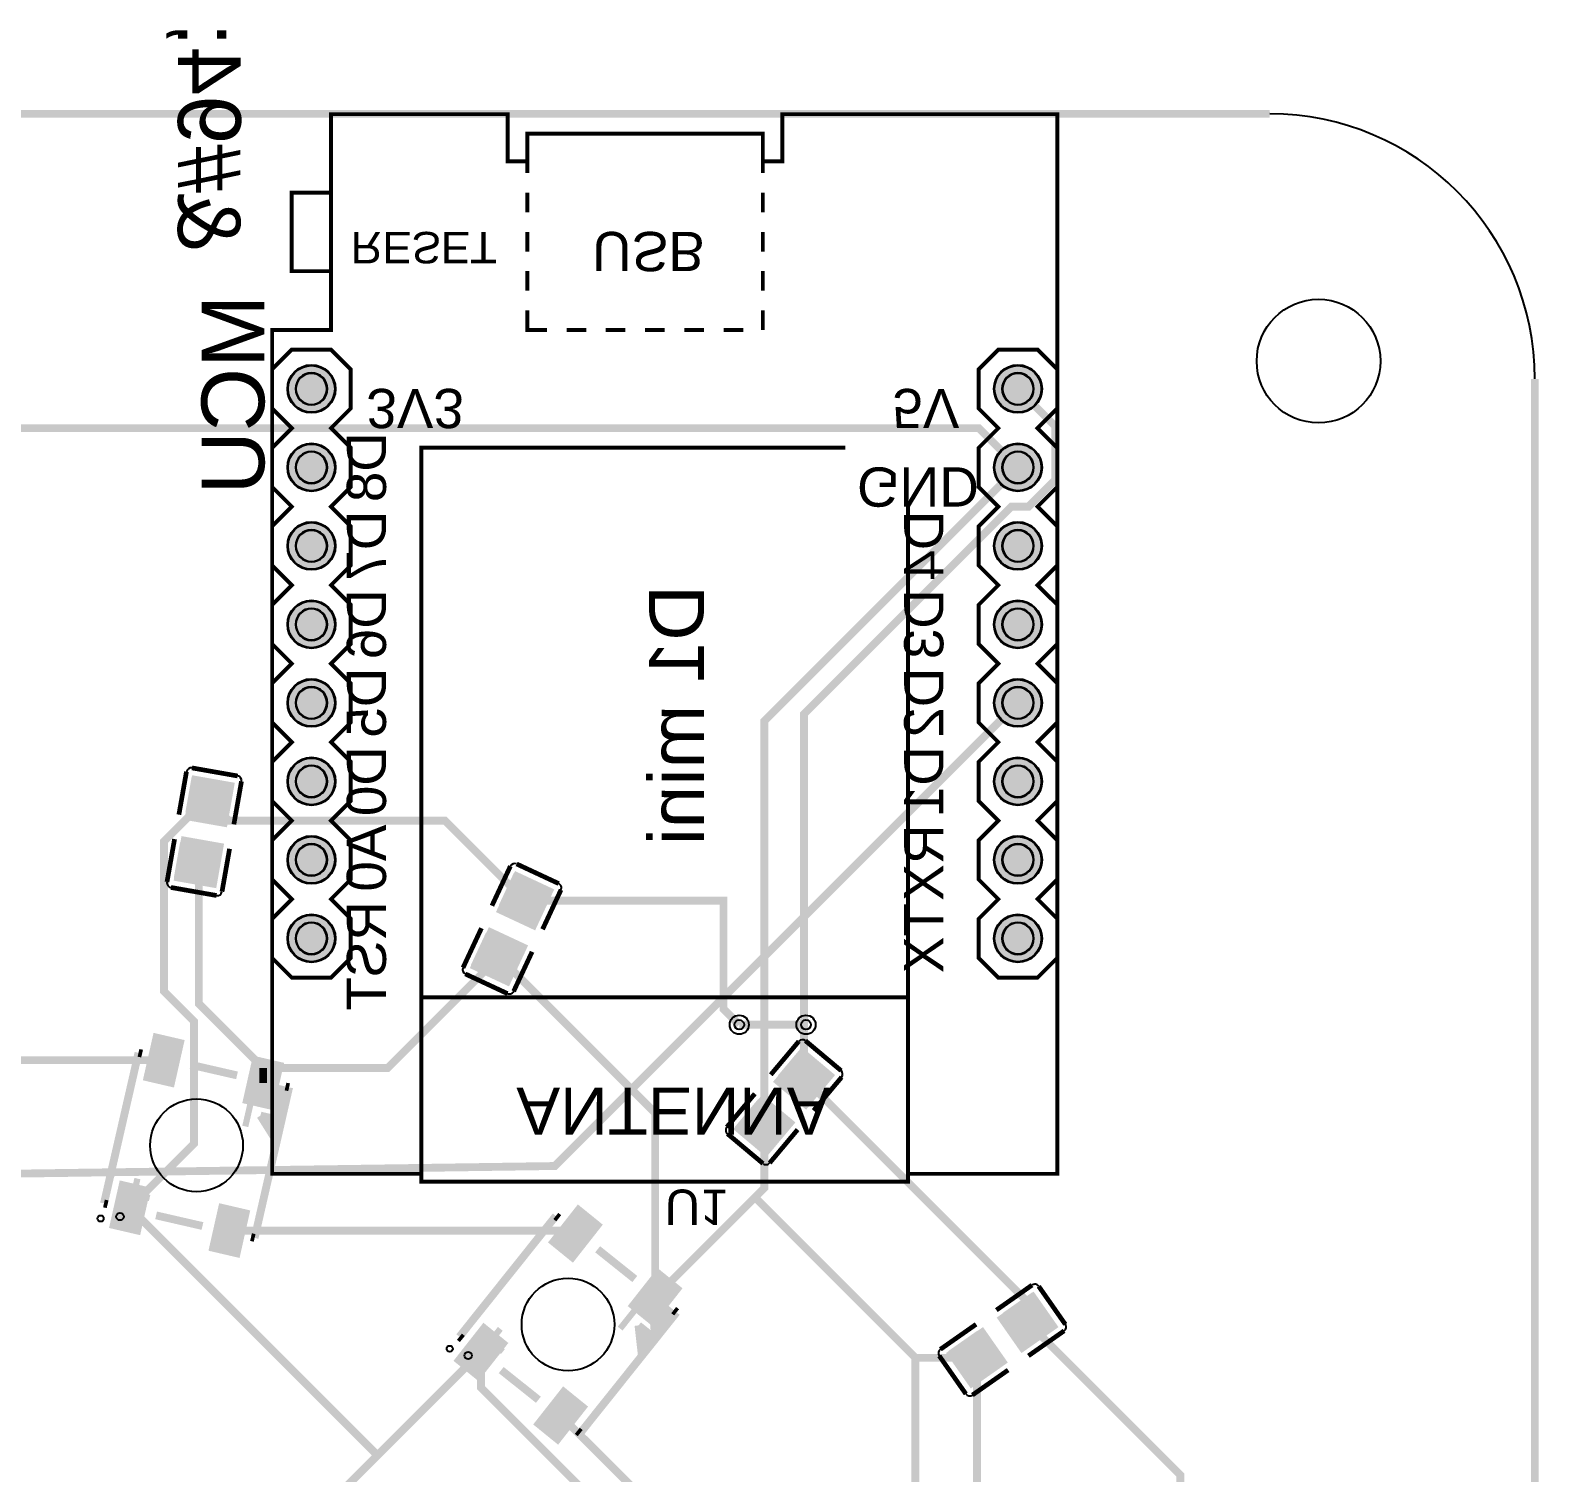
# Model space of a CAD drawing. Header units: millimetres. Extents: x -50 to 50, y -55 to 58.
# Drawn here: x 1.31 to 50.13, y 11.03 to 57.71 of the extents above; entities that cross this region are included whole.
import ezdxf

# ---------------------------------------------------------------- set-up
doc = ezdxf.new("R2010")
doc.units = ezdxf.units.MM
for name, color, linetype, true_color in [('BoardOutLine', 7, 'Continuous', 0xff00ff), ('BottomLayer', 7, 'Continuous', 0x0000ff), ('BottomSilkLayer', 7, 'Continuous', 0x66cc33), ('BottomSolderMaskLayer', 7, 'Continuous', 0xaa00ff), ('Document', 7, 'Continuous', 0xffffff), ('Hole', 7, 'Continuous', 0x222222), ('Multi-Layer', 7, 'Continuous', 0xc0c0c0), ('TopLayer', 7, 'Continuous', 0xff0000), ('TopPasteMaskLayer', 7, 'Continuous', 0x808080), ('TopSilkLayer', 7, 'Continuous', 0xffcc00), ('TopSolderMaskLayer', 7, 'Continuous', 0x800080)]:
    doc.layers.add(name, color=color, linetype=linetype, true_color=true_color)
doc.styles.get("Standard").update_dxf_attribs({"font": 'arial.ttf'})

msp = doc.modelspace()

# ---------------------------------------------------------------- hatches: boundary and pattern name
at = {"layer": 'BottomSolderMaskLayer'}
for points in [[(9.635, 46.101, 1), (11.193, 46.101, 1)], [(32.495, 46.101, 1), (34.053, 46.101, 1)], [(9.635, 43.561, 1), (11.193, 43.561, 1)], [(32.495, 43.561, 1), (34.053, 43.561, 1)], [(9.635, 41.021, 1), (11.193, 41.021, 1)], [(32.495, 41.021, 1), (34.053, 41.021, 1)], [(9.635, 38.481, 1), (11.193, 38.481, 1)], [(32.495, 38.481, 1), (34.053, 38.481, 1)], [(9.635, 35.941, 1), (11.193, 35.941, 1)], [(32.495, 35.941, 1), (34.053, 35.941, 1)], [(9.635, 33.401, 1), (11.193, 33.401, 1)], [(32.495, 33.401, 1), (34.053, 33.401, 1)], [(9.635, 30.861, 1), (11.193, 30.861, 1)], [(32.495, 30.861, 1), (34.053, 30.861, 1)], [(9.635, 28.321, 1), (11.193, 28.321, 1)], [(32.495, 28.321, 1), (34.053, 28.321, 1)]]:
    msp.add_hatch(color=256, dxfattribs=at).paths.add_polyline_path(points)
at = {"layer": 'Document'}
for points in [[(8.523, 23.769), (9.693, 23.502), (9.402, 22.234)], [(8.606, 23.237), (8.372, 22.214), (8.177, 22.259), (8.411, 23.282)], [(4.452, 19.547), (4.687, 20.57), (4.882, 20.526), (4.647, 19.502)], [(5.156, 19.821), (4.133, 20.056), (4.178, 20.251), (5.201, 20.016)], [(21.292, 16.968), (22.23, 16.22), (21.419, 15.204)], [(21.136, 16.453), (20.481, 15.632), (20.325, 15.757), (20.98, 16.578)], [(16.547, 14.871), (15.726, 15.526), (15.851, 15.682), (16.671, 15.027)], [(15.793, 14.928), (16.448, 15.749), (16.604, 15.624), (15.949, 14.804)]]:
    msp.add_hatch(color=256, dxfattribs=at).paths.add_polyline_path(points)
at = {"layer": 'Multi-Layer'}
for points in [[(9.66, 46.101, 1), (11.168, 46.101, 1)], [(32.52, 46.101, 1), (34.028, 46.101, 1)], [(9.66, 43.561, 1), (11.168, 43.561, 1)], [(32.52, 43.561, 1), (34.028, 43.561, 1)], [(9.66, 41.021, 1), (11.168, 41.021, 1)], [(32.52, 41.021, 1), (34.028, 41.021, 1)], [(9.66, 38.481, 1), (11.168, 38.481, 1)], [(32.52, 38.481, 1), (34.028, 38.481, 1)], [(9.66, 35.941, 1), (11.168, 35.941, 1)], [(32.52, 35.941, 1), (34.028, 35.941, 1)], [(9.66, 33.401, 1), (11.168, 33.401, 1)], [(32.52, 33.401, 1), (34.028, 33.401, 1)], [(9.66, 30.861, 1), (11.168, 30.861, 1)], [(32.52, 30.861, 1), (34.028, 30.861, 1)], [(9.66, 28.321, 1), (11.168, 28.321, 1)], [(32.52, 28.321, 1), (34.028, 28.321, 1)]]:
    msp.add_hatch(color=256, dxfattribs=at).paths.add_polyline_path(points)
at = {"layer": 'TopLayer'}
for points in [[(7.662, 31.946), (6.332, 32.18), (6.577, 33.569), (7.907, 33.334)], [(7.559, 31.365), (6.23, 31.599), (5.985, 30.21), (7.315, 29.976)], [(17.641, 28.614), (16.418, 29.185), (17.014, 30.463), (18.237, 29.892)], [(17.392, 28.08), (16.168, 28.65), (15.572, 27.372), (16.796, 26.802)], [(6.29, 24.998), (5.955, 23.538), (4.982, 23.76), (5.317, 25.221)], [(9.507, 24.262), (9.172, 22.801), (8.199, 23.024), (8.534, 24.484)], [(26.418, 22.814), (25.384, 23.682), (26.29, 24.762), (27.325, 23.894)], [(26.039, 22.362), (25.005, 23.23), (24.098, 22.15), (25.133, 21.282)], [(5.196, 20.223), (4.861, 18.76), (3.888, 18.983), (4.223, 20.446)], [(8.413, 19.486), (8.078, 18.023), (7.105, 18.246), (7.44, 19.709)], [(19.813, 19.044), (18.878, 17.873), (18.098, 18.496), (19.033, 19.667)], [(22.392, 16.985), (21.457, 15.814), (20.677, 16.437), (21.612, 17.608)], [(33.395, 14.939), (32.621, 16.045), (33.776, 16.854), (34.55, 15.748)], [(16.757, 15.215), (15.82, 14.042), (15.04, 14.665), (15.976, 15.838)], [(32.912, 14.601), (32.137, 15.707), (30.982, 14.898), (31.757, 13.792)], [(19.336, 13.157), (18.399, 11.983), (17.619, 12.606), (18.556, 13.779)]]:
    msp.add_hatch(color=256, dxfattribs=at).paths.add_polyline_path(points)
at = {"layer": 'TopPasteMaskLayer'}
for points in [[(7.639, 32.132), (7.225, 32.205), (7.303, 32.644), (6.859, 32.722), (6.783, 32.288), (6.378, 32.355), (6.338, 32.413), (6.538, 33.545), (6.595, 33.586), (7.856, 33.363), (7.897, 33.305), (7.697, 32.173)], [(7.266, 30.015), (6.005, 30.237), (5.964, 30.295), (6.164, 31.428), (6.222, 31.468), (6.627, 31.402), (6.549, 30.959), (6.992, 30.881), (7.068, 31.314), (7.483, 31.246), (7.523, 31.188), (7.324, 30.056)], [(17.667, 28.801), (17.287, 28.978), (17.475, 29.382), (17.067, 29.572), (16.881, 29.173), (16.507, 29.342), (16.483, 29.408), (16.969, 30.45), (17.036, 30.475), (18.196, 29.934), (18.22, 29.867), (17.734, 28.825)], [(16.759, 26.852), (15.599, 27.393), (15.574, 27.46), (16.06, 28.502), (16.127, 28.526), (16.501, 28.357), (16.31, 27.949), (16.718, 27.759), (16.904, 28.158), (17.287, 27.985), (17.311, 27.919), (16.825, 26.876)], [(6.29, 24.998), (5.955, 23.538), (4.982, 23.76), (5.317, 25.221)], [(9.507, 24.262), (9.172, 22.801), (8.199, 23.024), (8.534, 24.484)], [(26.492, 22.987), (26.17, 23.257), (26.456, 23.598), (26.111, 23.887), (25.829, 23.55), (25.511, 23.81), (25.505, 23.88), (26.244, 24.761), (26.315, 24.767), (27.295, 23.945), (27.301, 23.874), (26.562, 22.993)], [(25.11, 21.34), (24.129, 22.163), (24.123, 22.233), (24.862, 23.114), (24.933, 23.12), (25.25, 22.861), (24.961, 22.516), (25.305, 22.227), (25.588, 22.564), (25.913, 22.298), (25.919, 22.227), (25.18, 21.346)], [(5.196, 20.223), (4.861, 18.76), (3.888, 18.983), (4.223, 20.446)], [(8.413, 19.486), (8.078, 18.023), (7.105, 18.246), (7.44, 19.709)], [(19.813, 19.044), (18.878, 17.873), (18.098, 18.496), (19.033, 19.667)], [(22.392, 16.985), (21.457, 15.814), (20.677, 16.437), (21.612, 17.608)], [(33.511, 15.088), (33.27, 15.432), (33.634, 15.687), (33.376, 16.055), (33.016, 15.803), (32.777, 16.136), (32.789, 16.206), (33.731, 16.865), (33.801, 16.853), (34.535, 15.805), (34.522, 15.735), (33.58, 15.075)], [(16.757, 15.215), (15.82, 14.042), (15.04, 14.665), (15.976, 15.838)], [(31.75, 13.854), (31.015, 14.903), (31.028, 14.973), (31.97, 15.632), (32.039, 15.62), (32.279, 15.287), (31.91, 15.029), (32.168, 14.66), (32.529, 14.913), (32.774, 14.571), (32.761, 14.502), (31.819, 13.842)], [(19.336, 13.157), (18.399, 11.983), (17.619, 12.606), (18.556, 13.779)]]:
    msp.add_hatch(color=256, dxfattribs=at).paths.add_polyline_path(points)
at = {"layer": 'TopSilkLayer'}
for points in [[(8.765, 22.586), (9.35, 22.452), (9.425, 22.332), (9.291, 21.747)], [(20.997, 15.797), (21.465, 15.422), (21.481, 15.282), (21.107, 14.813)]]:
    msp.add_hatch(color=256, dxfattribs=at).paths.add_polyline_path(points)
at = {"layer": 'TopSolderMaskLayer'}
for points in [[(9.635, 46.101, 1), (11.193, 46.101, 1)], [(32.495, 46.101, 1), (34.053, 46.101, 1)], [(9.635, 43.561, 1), (11.193, 43.561, 1)], [(32.495, 43.561, 1), (34.053, 43.561, 1)], [(9.635, 41.021, 1), (11.193, 41.021, 1)], [(32.495, 41.021, 1), (34.053, 41.021, 1)], [(9.635, 38.481, 1), (11.193, 38.481, 1)], [(32.495, 38.481, 1), (34.053, 38.481, 1)], [(9.635, 35.941, 1), (11.193, 35.941, 1)], [(32.495, 35.941, 1), (34.053, 35.941, 1)], [(9.635, 33.401, 1), (11.193, 33.401, 1)], [(32.495, 33.401, 1), (34.053, 33.401, 1)], [(7.681, 31.915), (6.304, 32.158), (6.558, 33.599), (7.935, 33.356)], [(7.588, 31.386), (6.21, 31.63), (5.957, 30.189), (7.334, 29.945)], [(9.635, 30.861, 1), (11.193, 30.861, 1)], [(32.495, 30.861, 1), (34.053, 30.861, 1)], [(17.652, 28.58), (16.385, 29.172), (17.002, 30.498), (18.27, 29.906)], [(9.635, 28.321, 1), (11.193, 28.321, 1)], [(32.495, 28.321, 1), (34.053, 28.321, 1)], [(17.425, 28.093), (16.157, 28.685), (15.54, 27.359), (16.807, 26.767)], [(6.312, 25.03), (5.966, 23.495), (4.96, 23.729), (5.306, 25.264)], [(9.529, 24.293), (9.183, 22.758), (8.177, 22.992), (8.523, 24.527)], [(26.421, 22.777), (25.349, 23.678), (26.288, 24.798), (27.359, 23.898)], [(26.074, 22.366), (25.002, 23.266), (24.063, 22.146), (25.135, 21.245)], [(5.218, 20.255), (4.872, 18.717), (3.866, 18.951), (4.212, 20.489)], [(8.435, 19.518), (8.089, 17.98), (7.083, 18.215), (7.429, 19.752)], [(19.842, 19.058), (18.875, 17.827), (18.069, 18.482), (19.035, 19.712)], [(22.421, 16.999), (21.454, 15.768), (20.648, 16.423), (21.614, 17.653)], [(33.388, 14.903), (32.586, 16.051), (33.782, 16.89), (34.585, 15.742)], [(16.786, 15.229), (15.817, 13.997), (15.011, 14.651), (15.979, 15.884)], [(32.946, 14.595), (32.144, 15.743), (30.947, 14.904), (31.75, 13.756)], [(19.365, 13.171), (18.396, 11.938), (17.59, 12.592), (18.558, 13.825)]]:
    msp.add_hatch(color=256, dxfattribs=at).paths.add_polyline_path(points)

# ---------------------------------------------------------------- linework, layer by layer
at = {"layer": 'BoardOutLine', "const_width": 0.254}
for points in [[(-41.422, 55), (41.422, 55)], [(50, 46.422), (50, -46.422)]]:
    msp.add_lwpolyline(points, dxfattribs=at)
at = {"layer": 'BoardOutLine'}
msp.add_arc((41.422, 46.422), 8.578, 0, 90, dxfattribs=at)
at = {"layer": 'BottomLayer', "const_width": 0.254}
for points in [[(-8.511, 47.747), (-5.595, 44.831), (32.004, 44.831), (33.274, 43.561)], [(-11.176, 18.288), (-8.89, 20.574), (-8.636, 20.574), (18.288, 20.955), (33.274, 35.941)], [(24.257, 25.527), (25.908, 25.527), (26.416, 25.527), (26.416, 25.527)]]:
    msp.add_lwpolyline(points, dxfattribs=at)
at = {"layer": 'BottomSilkLayer', "const_width": 0.127}
for points in [[(9.144, 34.036), (9.144, 48.006), (11.049, 48.006), (11.049, 49.911), (11.049, 52.451), (11.049, 54.991), (16.764, 54.991), (16.764, 53.467), (17.399, 53.467), (17.399, 53.086)], [(29.718, 26.416), (29.718, 20.701), (34.544, 20.701), (34.544, 27.686), (34.544, 28.956), (34.544, 30.226), (34.544, 31.496), (34.544, 32.766), (34.544, 34.036), (34.544, 54.991), (25.654, 54.991), (25.654, 53.467), (25.019, 53.467), (25.019, 53.086)], [(17.399, 53.467), (17.399, 54.356), (25.019, 54.356), (25.019, 53.467)], [(11.049, 49.911), (9.779, 49.911), (9.779, 52.451), (11.049, 52.451)], [(17.399, 51.816), (17.399, 52.451)], [(25.019, 51.816), (25.019, 52.451)], [(17.399, 50.546), (17.399, 51.181)], [(25.019, 50.546), (25.019, 51.181)], [(17.399, 49.276), (17.399, 49.911)], [(25.019, 49.276), (25.019, 49.911)], [(18.034, 48.006), (17.399, 48.006), (17.399, 48.641)], [(25.019, 48.006), (25.019, 48.641)], [(18.669, 48.006), (19.304, 48.006)], [(19.939, 48.006), (20.574, 48.006)], [(21.209, 48.006), (21.844, 48.006)], [(22.479, 48.006), (23.114, 48.006)], [(23.749, 48.006), (24.384, 48.006)], [(9.144, 35.306), (9.779, 34.671), (9.144, 34.036), (9.144, 32.766), (9.779, 32.131), (9.144, 31.496), (9.144, 30.226), (9.779, 29.591), (9.144, 28.956), (9.144, 27.686), (9.779, 27.051), (11.049, 27.051), (11.684, 27.686), (11.684, 28.956), (11.049, 29.591), (11.684, 30.226), (11.684, 31.496), (11.049, 32.131), (11.684, 32.766), (11.684, 34.036), (11.049, 34.671), (11.684, 35.306), (11.684, 36.576), (11.049, 37.211), (11.684, 37.846), (11.684, 39.116), (11.049, 39.751), (11.684, 40.386), (11.684, 41.656), (11.049, 42.291), (11.684, 42.926), (11.684, 44.196), (11.049, 44.831), (11.684, 45.466), (11.684, 46.736), (11.049, 47.371), (9.779, 47.371), (9.144, 46.736)], [(34.544, 46.736), (33.909, 47.371), (32.639, 47.371), (32.004, 46.736), (32.004, 45.466), (32.639, 44.831), (32.004, 44.196), (32.004, 42.926), (32.639, 42.291), (32.004, 41.656), (32.004, 40.386), (32.639, 39.751), (32.004, 39.116), (32.004, 37.846), (32.639, 37.211), (32.004, 36.576), (32.004, 35.306), (32.639, 34.671), (32.004, 34.036), (32.004, 32.766), (32.639, 32.131), (32.004, 31.496), (32.004, 30.226), (32.639, 29.591), (32.004, 28.956), (32.004, 27.686), (32.639, 27.051), (33.909, 27.051), (34.544, 27.686)], [(9.144, 44.196), (9.779, 44.831), (9.144, 45.466)], [(34.544, 44.196), (33.909, 44.831), (34.544, 45.466)], [(13.97, 26.416), (13.97, 44.196), (27.686, 44.196)], [(9.144, 41.656), (9.779, 42.291), (9.144, 42.926)], [(34.544, 41.656), (33.909, 42.291), (34.544, 42.926)], [(9.144, 27.686), (9.144, 20.701), (13.97, 20.701), (13.97, 26.416), (29.718, 26.416), (29.718, 42.418)], [(9.144, 39.116), (9.779, 39.751), (9.144, 40.386)], [(34.544, 39.116), (33.909, 39.751), (34.544, 40.386)], [(9.144, 36.576), (9.779, 37.211), (9.144, 37.846)], [(34.544, 36.576), (33.909, 37.211), (34.544, 37.846)], [(34.544, 34.036), (33.909, 34.671), (34.544, 35.306)], [(9.144, 32.766), (9.144, 31.496)], [(34.544, 31.496), (33.909, 32.131), (34.544, 32.766)], [(9.144, 30.226), (9.144, 28.956)], [(34.544, 28.956), (33.909, 29.591), (34.544, 30.226)], [(13.97, 20.701), (13.97, 20.447), (29.718, 20.447), (29.718, 20.701)]]:
    msp.add_lwpolyline(points, dxfattribs=at)
at = {"layer": 'BottomSolderMaskLayer'}
for points in [[(10.414, 46.618), (10.414, 46.618)], [(33.274, 46.618), (33.274, 46.618)], [(10.414, 45.584), (10.414, 45.584)], [(33.274, 45.584), (33.274, 45.584)], [(10.414, 44.078), (10.414, 44.078)], [(33.274, 44.078), (33.274, 44.078)], [(10.414, 43.044), (10.414, 43.044)], [(33.274, 43.044), (33.274, 43.044)], [(10.414, 41.538), (10.414, 41.538)], [(33.274, 41.538), (33.274, 41.538)], [(10.414, 40.504), (10.414, 40.504)], [(33.274, 40.504), (33.274, 40.504)], [(10.414, 38.998), (10.414, 38.998)], [(33.274, 38.998), (33.274, 38.998)], [(10.414, 37.964), (10.414, 37.964)], [(33.274, 37.964), (33.274, 37.964)], [(10.414, 36.458), (10.414, 36.458)], [(33.274, 36.458), (33.274, 36.458)], [(10.414, 35.424), (10.414, 35.424)], [(33.274, 35.424), (33.274, 35.424)], [(10.414, 33.918), (10.414, 33.918)], [(33.274, 33.918), (33.274, 33.918)], [(10.414, 32.884), (10.414, 32.884)], [(33.274, 32.884), (33.274, 32.884)], [(10.414, 31.378), (10.414, 31.378)], [(33.274, 31.378), (33.274, 31.378)], [(10.414, 30.344), (10.414, 30.344)], [(33.274, 30.344), (33.274, 30.344)], [(10.414, 28.838), (10.414, 28.838)], [(33.274, 28.838), (33.274, 28.838)], [(10.414, 27.804), (10.414, 27.804)], [(33.274, 27.804), (33.274, 27.804)]]:
    msp.add_lwpolyline(points, close=True, dxfattribs=at)
for centre in [(10.414, 46.101), (33.274, 46.101), (10.414, 43.561), (33.274, 43.561), (10.414, 41.021), (33.274, 41.021), (10.414, 38.481), (33.274, 38.481), (10.414, 35.941), (33.274, 35.941), (10.414, 33.401), (33.274, 33.401), (10.414, 30.861), (33.274, 30.861), (10.414, 28.321), (33.274, 28.321)]:
    msp.add_circle(centre, 0.779, dxfattribs=at)
for centre, start, end in [((10.414, 46.101), 450, 270), ((10.414, 46.101), 270, 450), ((33.274, 46.101), 450, 270), ((33.274, 46.101), 270, 450), ((10.414, 43.561), 450, 270), ((10.414, 43.561), 270, 450), ((33.274, 43.561), 450, 270), ((33.274, 43.561), 270, 450), ((10.414, 41.021), 450, 270), ((10.414, 41.021), 270, 450), ((33.274, 41.021), 450, 270), ((33.274, 41.021), 270, 450), ((10.414, 38.481), 450, 270), ((10.414, 38.481), 270, 450), ((33.274, 38.481), 450, 270), ((33.274, 38.481), 270, 450), ((10.414, 35.941), 450, 270), ((10.414, 35.941), 270, 450), ((33.274, 35.941), 450, 270), ((33.274, 35.941), 270, 450), ((10.414, 33.401), 450, 270), ((10.414, 33.401), 270, 450), ((33.274, 33.401), 450, 270), ((33.274, 33.401), 270, 450), ((10.414, 30.861), 450, 270), ((10.414, 30.861), 270, 450), ((33.274, 30.861), 450, 270), ((33.274, 30.861), 270, 450), ((10.414, 28.321), 450, 270), ((10.414, 28.321), 270, 450), ((33.274, 28.321), 450, 270), ((33.274, 28.321), 270, 450)]:
    msp.add_arc(centre, 0.517, start, end, dxfattribs=at)
at = {"layer": 'Document'}
for centre in [(4.22, 19.318), (15.485, 14.823)]:
    msp.add_circle(centre, 0.12, dxfattribs=at)
at = {"layer": 'Hole'}
for centre in [(24.257, 25.527), (26.416, 25.527)]:
    msp.add_circle(centre, 0.155, dxfattribs=at)
at = {"layer": 'Multi-Layer'}
for points in [[(10.414, 46.601), (10.414, 46.601)], [(33.274, 46.601), (33.274, 46.601)], [(10.414, 45.601), (10.414, 45.601)], [(33.274, 45.601), (33.274, 45.601)], [(10.414, 44.061), (10.414, 44.061)], [(33.274, 44.061), (33.274, 44.061)], [(10.414, 43.061), (10.414, 43.061)], [(33.274, 43.061), (33.274, 43.061)], [(10.414, 41.521), (10.414, 41.521)], [(33.274, 41.521), (33.274, 41.521)], [(10.414, 40.521), (10.414, 40.521)], [(33.274, 40.521), (33.274, 40.521)], [(10.414, 38.981), (10.414, 38.981)], [(33.274, 38.981), (33.274, 38.981)], [(10.414, 37.981), (10.414, 37.981)], [(33.274, 37.981), (33.274, 37.981)], [(10.414, 36.441), (10.414, 36.441)], [(33.274, 36.441), (33.274, 36.441)], [(10.414, 35.441), (10.414, 35.441)], [(33.274, 35.441), (33.274, 35.441)], [(10.414, 33.901), (10.414, 33.901)], [(33.274, 33.901), (33.274, 33.901)], [(10.414, 32.901), (10.414, 32.901)], [(33.274, 32.901), (33.274, 32.901)], [(10.414, 31.361), (10.414, 31.361)], [(33.274, 31.361), (33.274, 31.361)], [(10.414, 30.361), (10.414, 30.361)], [(33.274, 30.361), (33.274, 30.361)], [(10.414, 28.821), (10.414, 28.821)], [(33.274, 28.821), (33.274, 28.821)], [(10.414, 27.821), (10.414, 27.821)], [(33.274, 27.821), (33.274, 27.821)]]:
    msp.add_lwpolyline(points, close=True, dxfattribs=at)
for centre, radius in [((43, 47), 2), ((10.414, 46.101), 0.754), ((33.274, 46.101), 0.754), ((10.414, 43.561), 0.754), ((33.274, 43.561), 0.754), ((10.414, 41.021), 0.754), ((33.274, 41.021), 0.754), ((10.414, 38.481), 0.754), ((33.274, 38.481), 0.754), ((10.414, 35.941), 0.754), ((33.274, 35.941), 0.754), ((10.414, 33.401), 0.754), ((33.274, 33.401), 0.754), ((10.414, 30.861), 0.754), ((33.274, 30.861), 0.754), ((10.414, 28.321), 0.754), ((33.274, 28.321), 0.754), ((24.257, 25.527), 0.31), ((26.416, 25.527), 0.31)]:
    msp.add_circle(centre, radius, dxfattribs=at)
for centre, start, end in [((10.414, 46.101), 450, 270), ((10.414, 46.101), 270, 450), ((33.274, 46.101), 450, 270), ((33.274, 46.101), 270, 450), ((10.414, 43.561), 450, 270), ((10.414, 43.561), 270, 450), ((33.274, 43.561), 450, 270), ((33.274, 43.561), 270, 450), ((10.414, 41.021), 450, 270), ((10.414, 41.021), 270, 450), ((33.274, 41.021), 450, 270), ((33.274, 41.021), 270, 450), ((10.414, 38.481), 450, 270), ((10.414, 38.481), 270, 450), ((33.274, 38.481), 450, 270), ((33.274, 38.481), 270, 450), ((10.414, 35.941), 450, 270), ((10.414, 35.941), 270, 450), ((33.274, 35.941), 450, 270), ((33.274, 35.941), 270, 450), ((10.414, 33.401), 450, 270), ((10.414, 33.401), 270, 450), ((33.274, 33.401), 450, 270), ((33.274, 33.401), 270, 450), ((10.414, 30.861), 450, 270), ((10.414, 30.861), 270, 450), ((33.274, 30.861), 450, 270), ((33.274, 30.861), 270, 450), ((10.414, 28.321), 450, 270), ((10.414, 28.321), 270, 450), ((33.274, 28.321), 450, 270), ((33.274, 28.321), 270, 450)]:
    msp.add_arc(centre, 0.5, start, end, dxfattribs=at)
at = {"layer": 'TopLayer', "const_width": 0.254}
for points in [[(26.354, 23.788), (26.354, 35.585), (33.06, 42.291), (33.617, 42.291), (34.484, 43.158), (34.484, 44.891), (33.274, 46.101)], [(33.274, 43.561), (25.069, 35.356), (25.069, 22.256)], [(7.12, 32.757), (6.938, 32.757), (5.645, 31.464), (5.645, 26.604), (6.616, 25.633), (6.616, 21.677), (4.542, 19.603)], [(17.327, 29.539), (14.735, 32.131), (7.746, 32.131), (7.12, 32.757)], [(6.772, 30.787), (6.772, 26.209), (8.853, 24.128)], [(17.327, 29.539), (23.749, 29.539), (23.749, 26.035), (24.257, 25.527)], [(8.853, 24.128), (12.884, 24.128), (16.482, 27.726)], [(16.482, 27.726), (21.534, 22.674), (21.534, 16.711)], [(-4.495, 19.611), (0.274, 24.379), (5.636, 24.379)], [(8.853, 23.643), (8.853, 24.128)], [(26.354, 23.788), (33.585, 16.557), (33.585, 15.897)], [(24.764, 19.941), (25.069, 20.245), (25.069, 22.256)], [(21.534, 16.711), (24.764, 19.941)], [(24.764, 19.941), (29.956, 14.75)], [(4.542, 19.603), (12.552, 11.594)], [(7.759, 18.866), (18.858, 18.866), (18.955, 18.77)], [(33.585, 15.897), (38.528, 10.954), (38.528, 6.403)], [(12.552, 11.594), (15.898, 14.94)], [(15.898, 14.94), (15.898, 13.789), (23.873, 5.814), (24.109, 5.814)], [(29.956, 14.75), (29.956, 4.965)], [(29.956, 14.75), (31.947, 14.75)], [(31.947, 14.75), (31.947, 10.42), (36.648, 5.719)], [(18.477, 12.882), (23.42, 7.939), (28.524, 7.939)], [(12.326, -5.97), (12.326, 0.827), (11.107, 2.047), (11.107, 10.149), (12.552, 11.594)]]:
    msp.add_lwpolyline(points, dxfattribs=at)
at = {"layer": 'TopSilkLayer'}
for points, const_width in [([(6.371, 33.713), (6.126, 32.324)], 0.152), ([(8.027, 33.576), (6.547, 33.837)], 0.152), ([(7.905, 32.01), (8.15, 33.399)], 0.152), ([(5.741, 30.146), (5.986, 31.534)], 0.152), ([(7.766, 31.22), (7.521, 29.832)], 0.152), ([(18.415, 30.094), (17.054, 30.729)], 0.152), ([(16.851, 30.656), (16.255, 29.378)], 0.152), ([(7.345, 29.708), (5.865, 29.969)], 0.152), ([(17.893, 28.614), (18.489, 29.892)], 0.152), ([(15.32, 27.373), (15.916, 28.651)], 0.152), ([(17.554, 27.887), (16.958, 26.609)], 0.152), ([(16.756, 26.535), (15.394, 27.17)], 0.152), ([(26.184, 24.99), (25.277, 23.91)], 0.152), ([(27.549, 24.043), (26.398, 25.009)], 0.152), ([(3.702, 19.744), (4.819, 24.618)], 0.254), ([(4.819, 24.618), (4.935, 24.591)], 0.254), ([(6.505, 24.232), (8.006, 23.888)], 0.254), ([(9.692, 23.502), (8.576, 18.628)], 0.254), ([(9.576, 23.528), (9.692, 23.502)], 0.254), ([(26.662, 22.748), (27.568, 23.828)], 0.152), ([(23.855, 22.215), (24.761, 23.295)], 0.152), ([(8.765, 22.586), (9.447, 22.429), (9.447, 22.429), (9.291, 21.747), (8.764, 22.586)], 0.254), ([(25.025, 21.035), (23.874, 22)], 0.152), ([(26.146, 22.134), (25.239, 21.053)], 0.152), ([(3.819, 19.717), (3.702, 19.744)], 0.254), ([(6.889, 19.014), (5.389, 19.358)], 0.254), ([(15.203, 15.431), (18.322, 19.339)], 0.254), ([(18.322, 19.339), (18.416, 19.264)], 0.254), ([(8.576, 18.628), (8.46, 18.655)], 0.254), ([(19.675, 18.26), (20.877, 17.299)], 0.254), ([(33.731, 17.102), (32.576, 16.293)], 0.152), ([(34.805, 15.834), (33.944, 17.065)], 0.152), ([(22.23, 16.22), (19.11, 12.312)], 0.254), ([(22.136, 16.294), (22.23, 16.22)], 0.254), ([(20.997, 15.797), (21.544, 15.36), (21.544, 15.36), (21.107, 14.813), (20.996, 15.797)], 0.254), ([(30.764, 15.024), (31.919, 15.833)], 0.152), ([(33.613, 14.813), (34.768, 15.622)], 0.152), ([(15.296, 15.357), (15.203, 15.431)], 0.254), ([(31.588, 13.581), (30.727, 14.812)], 0.152), ([(17.758, 13.392), (16.555, 14.352)], 0.254), ([(32.956, 14.353), (31.801, 13.544)], 0.152), ([(19.11, 12.312), (19.017, 12.387)], 0.254)]:
    msp.add_lwpolyline(points, dxfattribs=dict(at, const_width=const_width))
for centre, radius in [((6.698, 21.624), 1.5), ((3.591, 19.257), 0.1), ((18.717, 15.826), 1.5), ((14.891, 15.041), 0.1)]:
    msp.add_circle(centre, radius, dxfattribs=at)
for centre, start, end in [((6.521, 33.686), 79.9959, 169.9914), ((8, 33.426), 350.0086, 80.0086), ((16.989, 30.591), 65.0002, 154.9879), ((5.892, 30.119), 169.9915, 260.0213), ((7.371, 29.858), 259.9959, 349.9914), ((18.351, 29.956), 334.9783, 65.0087), ((15.458, 27.308), 155.0043, 244.9966), ((16.82, 26.673), 244.9956, 335.0006), ((26.3, 24.892), 50.0039, 139.99), ((27.451, 23.926), 320.0101, 49.9973), ((23.972, 22.117), 139.9893, 230.0022), ((25.123, 21.151), 230.0028, 320.0034), ((33.819, 16.977), 35.0001, 125.0074), ((34.681, 15.747), 305.0056, 34.9996), ((30.852, 14.9), 125.0087, 214.9785), ((31.713, 13.669), 214.9954, 304.9808)]:
    msp.add_arc(centre, 0.152, start, end, dxfattribs=at)
at = {"layer": 'TopSolderMaskLayer'}
for points in [[(10.414, 46.618), (10.414, 46.618)], [(33.274, 46.618), (33.274, 46.618)], [(10.414, 45.584), (10.414, 45.584)], [(33.274, 45.584), (33.274, 45.584)], [(10.414, 44.078), (10.414, 44.078)], [(33.274, 44.078), (33.274, 44.078)], [(10.414, 43.044), (10.414, 43.044)], [(33.274, 43.044), (33.274, 43.044)], [(10.414, 41.538), (10.414, 41.538)], [(33.274, 41.538), (33.274, 41.538)], [(10.414, 40.504), (10.414, 40.504)], [(33.274, 40.504), (33.274, 40.504)], [(10.414, 38.998), (10.414, 38.998)], [(33.274, 38.998), (33.274, 38.998)], [(10.414, 37.964), (10.414, 37.964)], [(33.274, 37.964), (33.274, 37.964)], [(10.414, 36.458), (10.414, 36.458)], [(33.274, 36.458), (33.274, 36.458)], [(10.414, 35.424), (10.414, 35.424)], [(33.274, 35.424), (33.274, 35.424)], [(10.414, 33.918), (10.414, 33.918)], [(33.274, 33.918), (33.274, 33.918)], [(10.414, 32.884), (10.414, 32.884)], [(33.274, 32.884), (33.274, 32.884)], [(10.414, 31.378), (10.414, 31.378)], [(33.274, 31.378), (33.274, 31.378)], [(10.414, 30.344), (10.414, 30.344)], [(33.274, 30.344), (33.274, 30.344)], [(10.414, 28.838), (10.414, 28.838)], [(33.274, 28.838), (33.274, 28.838)], [(10.414, 27.804), (10.414, 27.804)], [(33.274, 27.804), (33.274, 27.804)]]:
    msp.add_lwpolyline(points, close=True, dxfattribs=at)
for centre in [(10.414, 46.101), (33.274, 46.101), (10.414, 43.561), (33.274, 43.561), (10.414, 41.021), (33.274, 41.021), (10.414, 38.481), (33.274, 38.481), (10.414, 35.941), (33.274, 35.941), (10.414, 33.401), (33.274, 33.401), (10.414, 30.861), (33.274, 30.861), (10.414, 28.321), (33.274, 28.321)]:
    msp.add_circle(centre, 0.779, dxfattribs=at)
for centre, start, end in [((10.414, 46.101), 450, 270), ((10.414, 46.101), 270, 450), ((33.274, 46.101), 450, 270), ((33.274, 46.101), 270, 450), ((10.414, 43.561), 450, 270), ((10.414, 43.561), 270, 450), ((33.274, 43.561), 450, 270), ((33.274, 43.561), 270, 450), ((10.414, 41.021), 450, 270), ((10.414, 41.021), 270, 450), ((33.274, 41.021), 450, 270), ((33.274, 41.021), 270, 450), ((10.414, 38.481), 450, 270), ((10.414, 38.481), 270, 450), ((33.274, 38.481), 450, 270), ((33.274, 38.481), 270, 450), ((10.414, 35.941), 450, 270), ((10.414, 35.941), 270, 450), ((33.274, 35.941), 450, 270), ((33.274, 35.941), 270, 450), ((10.414, 33.401), 450, 270), ((10.414, 33.401), 270, 450), ((33.274, 33.401), 450, 270), ((33.274, 33.401), 270, 450), ((10.414, 30.861), 450, 270), ((10.414, 30.861), 270, 450), ((33.274, 30.861), 450, 270), ((33.274, 30.861), 270, 450), ((10.414, 28.321), 450, 270), ((10.414, 28.321), 270, 450), ((33.274, 28.321), 450, 270), ((33.274, 28.321), 270, 450)]:
    msp.add_arc(centre, 0.517, start, end, dxfattribs=at)

# ---------------------------------------------------------------- texts
at = {"layer": 'BottomLayer', "text_generation_flag": 2}
msp.add_text('&#94;', height=2.032, rotation=-90, dxfattribs=at).set_placement((6.096, 50.546))
at = {"layer": 'BottomSilkLayer', "text_generation_flag": 2}
for s, height, rotation, p in [('RESET', 1.016, 180, (11.684, 51.181)), ('USB', 1.27, 180, (19.495, 51.181)), ('MCU', 2.032, 90, (8.89, 49.149)), ('3V3', 1.27, 180, (12.192, 46.101)), ('5V', 1.27, 180, (29.21, 46.101)), ('D8', 1.27, 90, (12.827, 44.704)), ('GND', 1.27, 180, (28.067, 43.561)), ('D7', 1.27, 90, (12.827, 42.164)), ('D4', 1.27, 90, (30.861, 42.164)), ('D1 mini', 1.778, 90, (23.114, 39.751)), ('D6', 1.27, 90, (12.827, 39.624)), ('D3', 1.27, 90, (30.861, 39.624)), ('D5', 1.27, 90, (12.827, 37.084)), ('D2', 1.27, 90, (30.861, 37.084)), ('D0', 1.27, 90, (12.827, 34.544)), ('D1', 1.27, 90, (30.861, 34.544)), ('A0', 1.27, 90, (12.827, 32.004)), ('RX', 1.27, 90, (30.861, 32.004)), ('RST', 1.27, 90, (12.827, 29.528)), ('TX', 1.27, 90, (30.861, 29.464)), ('ANTENNA', 1.524, 180, (17.043, 23.495)), ('U1', 1.143, 180, (21.844, 20.193))]:
    msp.add_text(s, height=height, rotation=rotation, dxfattribs=at).set_placement(p)

doc.saveas('drawing.dxf')
